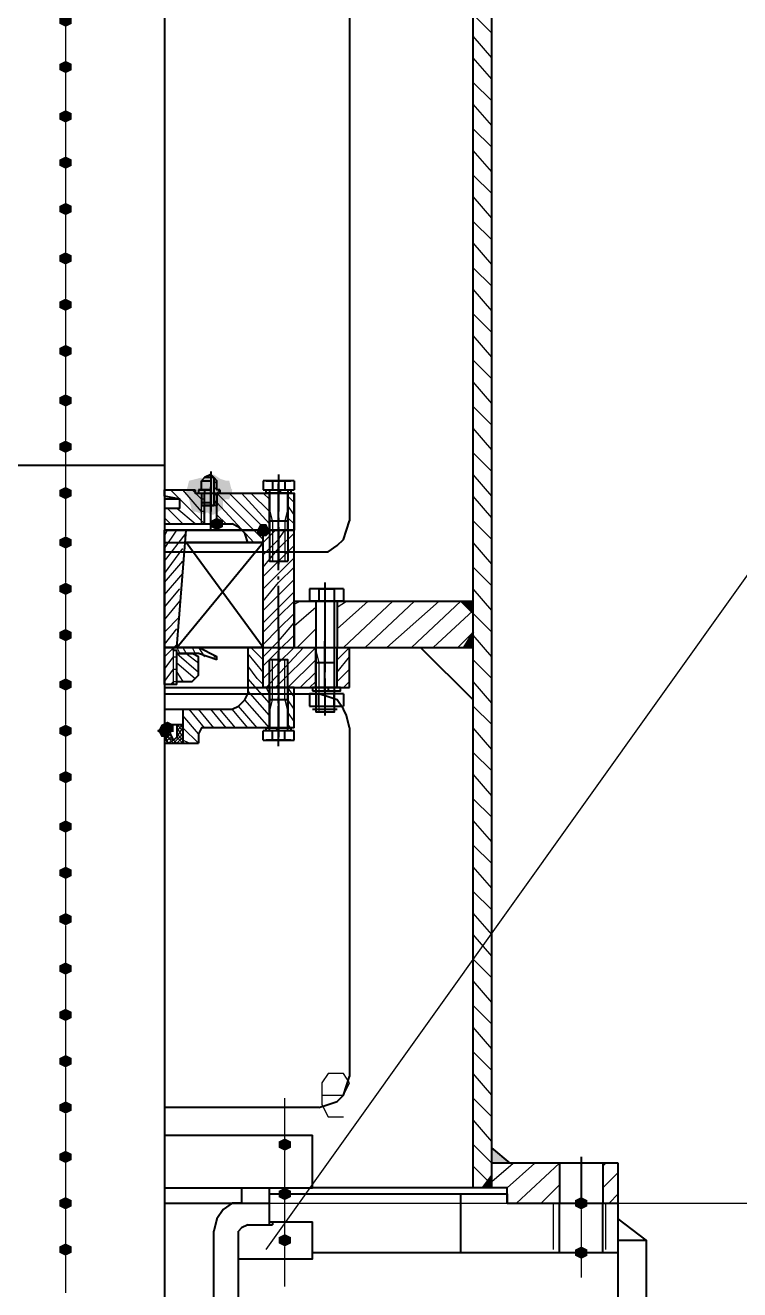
# Model space of a CAD drawing. Header units: millimetres. Extents: x 0 to 822, y 14 to 1153.
# Drawn here: x 251.8 to 293.5, y 890.6 to 964.3 of the extents above; entities that cross this region are included whole.
import ezdxf

# ---------------------------------------------------------------- set-up
doc = ezdxf.new("R2010")
doc.units = ezdxf.units.MM
doc.layers.add('1', color=7, linetype='Continuous')

msp = doc.modelspace()

# ---------------------------------------------------------------- hatches: boundary and pattern name
h = msp.add_hatch(color=0)
h.dxf.hatch_style = 2
h.paths.add_polyline_path([(254.16, 964.221732), (253.8, 964.401732), (253.8, 964.761732), (254.16, 964.941732), (254.52, 964.761732), (254.52, 964.401732)])
h = msp.add_hatch(color=0)
h.dxf.hatch_style = 2
h.paths.add_polyline_path([(254.16, 961.521732), (253.8, 961.701732), (253.8, 962.061732), (254.16, 962.241732), (254.52, 962.061732), (254.52, 961.701732)])
h = msp.add_hatch(color=0)
h.dxf.hatch_style = 2
h.paths.add_polyline_path([(254.16, 958.641732), (253.8, 958.821732), (253.8, 959.181732), (254.16, 959.361732), (254.52, 959.181732), (254.52, 958.821732)])
h = msp.add_hatch(color=0)
h.dxf.hatch_style = 2
h.paths.add_polyline_path([(254.16, 955.941732), (253.8, 956.121732), (253.8, 956.481732), (254.16, 956.661732), (254.52, 956.481732), (254.52, 956.121732)])
h = msp.add_hatch(color=0)
h.dxf.hatch_style = 2
h.paths.add_polyline_path([(254.16, 953.241732), (253.8, 953.421732), (253.8, 953.781732), (254.16, 953.961732), (254.52, 953.781732), (254.52, 953.421732)])
h = msp.add_hatch(color=0)
h.dxf.hatch_style = 2
h.paths.add_polyline_path([(254.16, 950.361732), (253.8, 950.541732), (253.8, 950.901732), (254.16, 951.081732), (254.52, 950.901732), (254.52, 950.541732)])
h = msp.add_hatch(color=0)
h.dxf.hatch_style = 2
h.paths.add_polyline_path([(254.16, 947.661732), (253.8, 947.841732), (253.8, 948.201732), (254.16, 948.381732), (254.52, 948.201732), (254.52, 947.841732)])
h = msp.add_hatch(color=0)
h.dxf.hatch_style = 2
h.paths.add_polyline_path([(254.16, 944.961732), (253.8, 945.141732), (253.8, 945.501732), (254.16, 945.681732), (254.52, 945.501732), (254.52, 945.141732)])
h = msp.add_hatch(color=0)
h.dxf.hatch_style = 2
h.paths.add_polyline_path([(254.16, 942.081732), (253.8, 942.261732), (253.8, 942.621732), (254.16, 942.801732), (254.52, 942.621732), (254.52, 942.261732)])
h = msp.add_hatch(color=0)
h.dxf.hatch_style = 2
h.paths.add_polyline_path([(254.16, 939.381732), (253.8, 939.561732), (253.8, 939.921732), (254.16, 940.101732), (254.52, 939.921732), (254.52, 939.561732)])
h = msp.add_hatch(color=0)
h.dxf.hatch_style = 2
h.paths.add_polyline_path([(262.26, 936.861732), (261.72, 936.681732), (261.18, 937.041732), (261.36, 937.761732), (262.08, 937.941732), (262.44, 937.401732)])
h = msp.add_hatch(color=0)
h.dxf.hatch_style = 2
h.paths.add_polyline_path([(261.36, 936.681732), (261.18, 937.221732), (261.72, 937.761732), (262.26, 937.581732), (262.44, 936.861732), (262.08, 936.501732)])
h = msp.add_hatch(color=0)
h.dxf.hatch_style = 2
h.paths.add_polyline_path([(262.62, 936.861732), (262.08, 937.221732), (262.08, 937.761732), (262.62, 938.121732), (262.8, 938.121732), (263.34, 937.761732), (263.34, 937.221732), (262.8, 936.861732)])
h = msp.add_hatch(color=0)
h.dxf.hatch_style = 2
h.paths.add_polyline_path([(263.7, 937.761732), (263.88, 937.041732), (263.34, 936.681732), (262.8, 936.861732), (262.62, 936.861732), (262.44, 937.401732), (262.98, 937.941732), (263.52, 937.761732)])
h = msp.add_hatch(color=0)
h.dxf.hatch_style = 2
h.paths.add_polyline_path([(262.8, 937.581732), (263.34, 937.761732), (263.88, 937.221732), (263.7, 936.681732), (263.52, 936.681732), (262.98, 936.501732), (262.44, 936.861732), (262.62, 937.581732)])
h = msp.add_hatch(color=0)
h.dxf.hatch_style = 2
h.paths.add_polyline_path([(254.16, 936.681732), (253.8, 936.861732), (253.8, 937.221732), (254.16, 937.401732), (254.52, 937.221732), (254.52, 936.861732)])
h = msp.add_hatch(color=0)
h.dxf.hatch_style = 2
h.paths.add_polyline_path([(261.54, 935.961732), (261.36, 936.681732), (261.9, 937.041732), (262.44, 936.861732), (262.62, 936.861732), (262.8, 936.321732), (262.26, 935.781732), (261.72, 935.961732)])
h = msp.add_hatch(color=0)
h.dxf.hatch_style = 2
h.paths.add_polyline_path([(262.62, 935.781732), (262.08, 936.141732), (262.08, 936.861732), (262.62, 937.041732), (262.8, 937.041732), (263.34, 936.861732), (263.34, 936.141732), (262.8, 935.781732)])
h = msp.add_hatch(color=0)
h.dxf.hatch_style = 2
h.paths.add_polyline_path([(262.98, 935.601732), (263.34, 935.421732), (263.34, 935.061732), (262.98, 934.881732), (262.62, 935.061732), (262.62, 935.421732)])
h = msp.add_hatch(color=0)
h.dxf.hatch_style = 2
h.paths.add_polyline_path([(266.04, 934.701732), (265.86, 934.521732), (265.5, 934.521732), (265.32, 934.701732), (265.32, 934.881732), (265.5, 935.241732), (265.86, 935.241732), (266.04, 934.881732)])
h = msp.add_hatch(color=0)
h.dxf.hatch_style = 2
h.paths.add_polyline_path([(254.16, 933.801732), (253.8, 933.981732), (253.8, 934.341732), (254.16, 934.521732), (254.52, 934.341732), (254.52, 933.981732)])
h = msp.add_hatch(color=0)
h.dxf.hatch_style = 2
h.paths.add_polyline_path([(254.16, 931.101732), (253.8, 931.281732), (253.8, 931.641732), (254.16, 931.821732), (254.52, 931.641732), (254.52, 931.281732)])
h = msp.add_hatch(color=0)
h.dxf.hatch_style = 2
h.paths.add_polyline_path([(277.2, 930.741732), (277.92, 930.741732)])
h = msp.add_hatch(color=0)
h.dxf.hatch_style = 2
h.paths.add_polyline_path([(277.2, 930.741732), (277.92, 930.741732), (277.92, 930.021732)])
h = msp.add_hatch(color=0)
h.dxf.hatch_style = 2
h.paths.add_polyline_path([(254.16, 928.401732), (253.8, 928.581732), (253.8, 928.941732), (254.16, 929.121732), (254.52, 928.941732), (254.52, 928.581732)])
h = msp.add_hatch(color=0)
h.dxf.hatch_style = 2
h.paths.add_polyline_path([(277.92, 928.941732), (277.38, 928.041732), (277.92, 928.041732)])
h = msp.add_hatch(color=0)
h.dxf.hatch_style = 2
h.paths.add_polyline_path([(277.38, 928.041732), (277.92, 928.041732)])
h = msp.add_hatch(color=0)
h.dxf.hatch_style = 2
h.paths.add_polyline_path([(254.16, 925.521732), (253.8, 925.701732), (253.8, 926.061732), (254.16, 926.241732), (254.52, 926.061732), (254.52, 925.701732)])
h = msp.add_hatch(color=0)
h.dxf.hatch_style = 2
h.paths.add_polyline_path([(260.1, 923.001732), (259.74, 923.181732), (259.74, 923.541732), (260.1, 923.721732), (260.46, 923.541732), (260.46, 923.181732)])
h = msp.add_hatch(color=0)
h.dxf.hatch_style = 2
h.paths.add_polyline_path([(254.16, 922.821732), (253.8, 923.001732), (253.8, 923.361732), (254.16, 923.541732), (254.52, 923.361732), (254.52, 923.001732)])
h = msp.add_hatch(color=0)
h.dxf.hatch_style = 2
h.paths.add_polyline_path([(259.56, 923.181732), (259.74, 923.541732), (260.1, 923.541732), (260.28, 923.181732), (260.1, 922.821732), (259.74, 922.821732)])
h = msp.add_hatch(color=0)
h.dxf.hatch_style = 2
h.paths.add_polyline_path([(254.16, 920.121732), (253.8, 920.301732), (253.8, 920.661732), (254.16, 920.841732), (254.52, 920.661732), (254.52, 920.301732)])
h = msp.add_hatch(color=0)
h.dxf.hatch_style = 2
h.paths.add_polyline_path([(254.16, 917.241732), (253.8, 917.421732), (253.8, 917.781732), (254.16, 917.961732), (254.52, 917.781732), (254.52, 917.421732)])
h = msp.add_hatch(color=0)
h.dxf.hatch_style = 2
h.paths.add_polyline_path([(254.16, 914.541732), (253.8, 914.721732), (253.8, 915.081732), (254.16, 915.261732), (254.52, 915.081732), (254.52, 914.721732)])
h = msp.add_hatch(color=0)
h.dxf.hatch_style = 2
h.paths.add_polyline_path([(254.16, 911.841732), (253.8, 912.021732), (253.8, 912.381732), (254.16, 912.561732), (254.52, 912.381732), (254.52, 912.021732)])
h = msp.add_hatch(color=0)
h.dxf.hatch_style = 2
h.paths.add_polyline_path([(254.16, 908.961732), (253.8, 909.141732), (253.8, 909.501732), (254.16, 909.681732), (254.52, 909.501732), (254.52, 909.141732)])
h = msp.add_hatch(color=0)
h.dxf.hatch_style = 2
h.paths.add_polyline_path([(254.16, 906.261732), (253.8, 906.441732), (253.8, 906.801732), (254.16, 906.981732), (254.52, 906.801732), (254.52, 906.441732)])
h = msp.add_hatch(color=0)
h.dxf.hatch_style = 2
h.paths.add_polyline_path([(254.16, 903.561732), (253.8, 903.741732), (253.8, 904.101732), (254.16, 904.281732), (254.52, 904.101732), (254.52, 903.741732)])
h = msp.add_hatch(color=0)
h.dxf.hatch_style = 2
h.paths.add_polyline_path([(254.16, 900.861732), (253.8, 901.041732), (253.8, 901.401732), (254.16, 901.581732), (254.52, 901.401732), (254.52, 901.041732)])
h = msp.add_hatch(color=0)
h.dxf.hatch_style = 2
h.paths.add_polyline_path([(266.94, 898.701732), (266.58, 898.881732), (266.58, 899.241732), (266.94, 899.421732), (267.3, 899.241732), (267.3, 898.881732)])
h = msp.add_hatch(color=0)
h.dxf.hatch_style = 2
h.paths.add_polyline_path([(254.16, 897.981732), (253.8, 898.161732), (253.8, 898.521732), (254.16, 898.701732), (254.52, 898.521732), (254.52, 898.161732)])
h = msp.add_hatch(color=0)
h.dxf.hatch_style = 2
h.paths.add_polyline_path([(279, 898.881732), (279, 897.981732), (280.08, 897.981732)])
h = msp.add_hatch(color=0)
h.dxf.hatch_style = 2
h.paths.add_polyline_path([(279, 897.981732), (280.08, 897.981732)])
h = msp.add_hatch(color=0)
h.dxf.hatch_style = 2
h.paths.add_polyline_path([(279, 897.261732), (278.46, 896.541732), (279, 896.541732)])
h = msp.add_hatch(color=0)
h.dxf.hatch_style = 2
h.paths.add_polyline_path([(266.94, 895.821732), (266.58, 896.001732), (266.58, 896.361732), (266.94, 896.541732), (267.3, 896.361732), (267.3, 896.001732)])
h = msp.add_hatch(color=0)
h.dxf.hatch_style = 2
h.paths.add_polyline_path([(278.46, 896.541732), (279, 896.541732)])
h = msp.add_hatch(color=0)
h.dxf.hatch_style = 2
h.paths.add_polyline_path([(254.16, 895.281732), (253.8, 895.461732), (253.8, 895.821732), (254.16, 896.001732), (254.52, 895.821732), (254.52, 895.461732)])
h = msp.add_hatch(color=0)
h.dxf.hatch_style = 2
h.paths.add_polyline_path([(284.22, 895.281732), (283.86, 895.461732), (283.86, 895.821732), (284.22, 896.001732), (284.58, 895.821732), (284.58, 895.461732)])
h = msp.add_hatch(color=0)
h.dxf.hatch_style = 2
h.paths.add_polyline_path([(284.22, 895.281732), (283.86, 895.461732), (283.86, 895.821732), (284.22, 896.001732), (284.58, 895.821732), (284.58, 895.461732)])
h = msp.add_hatch(color=0)
h.dxf.hatch_style = 2
h.paths.add_polyline_path([(266.94, 893.121732), (266.58, 893.301732), (266.58, 893.661732), (266.94, 893.841732), (267.3, 893.661732), (267.3, 893.301732)])
h = msp.add_hatch(color=0)
h.dxf.hatch_style = 2
h.paths.add_polyline_path([(254.16, 892.581732), (253.8, 892.761732), (253.8, 893.121732), (254.16, 893.301732), (254.52, 893.121732), (254.52, 892.761732)])
h = msp.add_hatch(color=0)
h.dxf.hatch_style = 2
h.paths.add_polyline_path([(284.22, 892.401732), (283.86, 892.581732), (283.86, 892.941732), (284.22, 893.121732), (284.58, 892.941732), (284.58, 892.581732)])
h = msp.add_hatch(color=0)
h.dxf.hatch_style = 2
h.paths.add_polyline_path([(284.22, 892.401732), (283.86, 892.581732), (283.86, 892.941732), (284.22, 893.121732), (284.58, 892.941732), (284.58, 892.581732)])

# ---------------------------------------------------------------- linework, layer by layer
at = {"layer": '1', "color": 0, "lineweight": 40}
for points in [[(279, 896.541732), (279, 1032.621732)], [(277.92, 896.541732), (277.92, 1031.361732)], [(270.72, 976.101732), (270.72, 935.421732)], [(248.4, 971.961732), (259.92, 971.961732), (259.92, 938.661732)], [(248.4, 971.961732), (248.4, 938.661732), (259.92, 938.661732)], [(259.92, 938.661732), (259.92, 895.641732)], [(262.8, 937.941732), (262.98, 937.761732), (262.8, 937.941732), (262.62, 938.121732), (262.26, 937.941732), (262.08, 937.761732)], [(262.8, 937.941732), (262.26, 937.941732), (262.08, 937.761732)], [(262.08, 937.761732), (262.62, 937.761732)], [(262.08, 937.221732), (262.08, 937.761732)], [(262.62, 938.301732), (262.62, 935.961732)], [(262.62, 937.761732), (262.62, 937.581732)], [(262.62, 937.761732), (262.62, 936.321732)], [(262.8, 937.941732), (262.8, 936.321732)], [(263.16, 937.221732), (262.98, 937.221732), (262.98, 937.761732)], [(266.22, 937.761732), (265.86, 937.761732), (265.68, 937.761732)], [(265.68, 937.761732), (265.68, 937.221732)], [(265.86, 937.761732), (267.3, 937.761732)], [(266.94, 937.761732), (266.58, 937.761732), (266.22, 937.761732), (266.22, 937.221732)], [(266.58, 938.121732), (266.58, 935.961732)], [(266.94, 937.761732), (266.94, 937.221732)], [(267.48, 937.761732), (267.3, 937.761732), (266.94, 937.761732)], [(267.48, 937.761732), (267.48, 937.221732)], [(259.92, 936.861732), (259.92, 937.221732)], [(259.92, 937.221732), (261.72, 937.221732)], [(260.82, 936.141732), (260.82, 936.681732), (259.92, 936.861732), (259.92, 936.861732)], [(261.72, 937.221732), (261.72, 937.041732), (267.48, 937.041732)], [(262.26, 937.221732), (262.08, 937.221732), (261.9, 937.221732)], [(261.9, 937.221732), (261.9, 937.041732)], [(261.9, 937.221732), (262.62, 937.221732)], [(261.9, 937.041732), (262.08, 937.041732), (262.26, 937.041732), (262.62, 937.041732)], [(261.9, 937.041732), (262.62, 937.041732)], [(262.08, 937.041732), (262.08, 936.501732)], [(262.08, 937.041732), (262.08, 936.321732)], [(262.62, 937.221732), (262.26, 937.221732)], [(262.26, 937.221732), (262.26, 937.041732)], [(262.26, 935.241732), (262.26, 937.041732)], [(262.62, 937.581732), (262.62, 937.581732)], [(262.62, 937.581732), (262.62, 937.581732)], [(262.62, 937.581732), (262.62, 937.401732)], [(262.62, 937.221732), (262.62, 937.401732)], [(262.62, 937.401732), (262.62, 937.401732)], [(262.62, 937.401732), (262.62, 937.401732)], [(262.62, 934.881732), (262.62, 937.221732)], [(262.62, 937.221732), (262.62, 937.221732)], [(262.62, 937.221732), (262.62, 937.221732)], [(262.62, 937.221732), (262.62, 937.041732)], [(262.62, 936.861732), (262.62, 937.041732)], [(262.62, 937.041732), (262.62, 937.041732)], [(262.62, 937.041732), (262.62, 937.041732)], [(262.62, 936.861732), (262.62, 936.861732)], [(262.62, 936.861732), (262.62, 936.861732)], [(262.62, 936.861732), (262.62, 936.861732)], [(262.98, 935.241732), (262.98, 937.041732)], [(262.98, 937.041732), (262.98, 936.501732)], [(262.98, 937.041732), (262.98, 936.321732)], [(262.98, 937.041732), (263.16, 937.041732)], [(263.16, 937.221732), (263.16, 937.041732)], [(265.68, 937.221732), (267.48, 937.221732)], [(265.86, 937.221732), (267.3, 937.221732), (267.3, 937.041732)], [(265.86, 937.041732), (265.86, 937.221732)], [(267.3, 937.041732), (265.86, 937.041732)], [(266.04, 937.221732), (267.12, 937.221732), (267.12, 933.081732)], [(266.04, 937.221732), (266.04, 933.081732), (267.12, 933.081732)], [(266.04, 934.881732), (266.04, 937.041732)], [(266.58, 936.681732), (266.58, 937.581732)], [(266.58, 934.521732), (266.58, 937.401732)], [(266.58, 937.041732), (266.58, 937.221732)], [(266.58, 937.041732), (266.76, 937.221732)], [(267.12, 934.881732), (267.12, 937.041732)], [(267.48, 934.881732), (267.48, 937.041732), (267.48, 934.881732)], [(260.82, 936.681732), (259.92, 936.681732)], [(259.92, 936.141732), (259.92, 935.241732)], [(260.82, 936.141732), (259.92, 936.141732)], [(260.82, 936.141732), (259.92, 936.141732), (259.92, 936.141732)], [(262.08, 936.501732), (262.62, 936.501732)], [(262.08, 936.321732), (262.62, 936.321732)], [(262.8, 936.321732), (262.8, 936.321732), (262.26, 936.321732), (262.26, 936.321732)], [(262.62, 936.501732), (262.62, 936.681732)], [(262.62, 936.681732), (262.62, 936.681732)], [(262.62, 936.681732), (262.62, 936.681732)], [(262.62, 936.501732), (262.62, 936.501732)], [(262.62, 936.501732), (262.62, 936.501732)], [(262.62, 936.501732), (262.62, 936.321732)], [(262.62, 936.321732), (262.62, 936.321732)], [(262.62, 936.321732), (262.8, 936.321732)], [(262.98, 936.501732), (262.98, 936.321732), (262.8, 936.321732)], [(266.04, 935.421732), (267.12, 935.421732)], [(266.58, 935.601732), (266.58, 935.421732)], [(268.92, 933.621732), (269.46, 933.621732), (270, 933.981732), (270.36, 934.341732), (270.54, 934.881732), (270.72, 935.421732)], [(259.92, 935.241732), (263.88, 935.241732)], [(259.92, 925.881732), (259.92, 934.881732)], [(261.18, 934.881732), (259.92, 934.881732)], [(267.48, 934.881732), (259.92, 934.881732), (265.68, 934.881732)], [(260.64, 928.041732), (261.18, 934.881732)], [(264.78, 934.161732), (264.6, 934.701732), (264.24, 935.061732), (263.88, 935.241732)], [(265.68, 934.161732), (265.68, 934.881732)], [(267.48, 934.881732), (265.68, 934.881732)], [(265.68, 934.881732), (267.48, 934.881732)], [(265.68, 925.701732), (265.68, 934.881732)], [(266.58, 932.541732), (266.58, 935.061732)], [(266.58, 935.061732), (266.58, 932.901732)], [(267.48, 928.041732), (267.48, 934.881732)], [(259.92, 934.161732), (265.68, 934.161732)], [(260.64, 928.041732), (265.68, 934.161732)], [(265.68, 928.041732), (261.18, 934.161732)], [(265.68, 934.161732), (261.18, 934.161732)], [(265.68, 928.041732), (265.68, 934.161732)], [(259.92, 933.621732), (268.92, 933.621732)], [(266.58, 932.001732), (266.58, 932.181732)], [(269.28, 931.821732), (269.28, 930.201732)], [(266.58, 929.121732), (266.58, 931.641732)], [(268.92, 931.461732), (268.38, 931.461732)], [(268.38, 931.461732), (268.38, 930.741732)], [(270, 931.461732), (268.56, 931.461732)], [(268.92, 931.461732), (269.82, 931.461732), (269.82, 930.741732)], [(268.92, 931.461732), (268.92, 930.741732)], [(269.28, 931.101732), (269.28, 927.681732)], [(270.36, 931.461732), (269.82, 931.461732)], [(270.36, 931.461732), (270.36, 930.741732)], [(267.48, 930.741732), (277.92, 930.741732)], [(267.48, 930.741732), (267.48, 928.041732)], [(270.36, 930.741732), (268.38, 930.741732)], [(269.82, 930.741732), (268.74, 930.741732), (268.74, 924.261732)], [(269.82, 930.741732), (269.82, 924.261732), (268.74, 924.261732)], [(268.74, 930.741732), (268.74, 928.041732)], [(270, 930.741732), (270, 928.041732)], [(277.92, 930.021732), (277.2, 930.741732)], [(269.28, 929.841732), (269.28, 929.661732)], [(266.58, 929.121732), (266.58, 925.701732)], [(269.28, 929.301732), (269.28, 926.601732)], [(277.92, 928.941732), (277.38, 928.041732)], [(259.92, 928.041732), (277.92, 928.041732)], [(265.68, 925.701732), (265.68, 928.041732), (259.92, 928.041732)], [(261.72, 928.041732), (260.46, 928.041732)], [(260.46, 928.041732), (265.68, 928.041732)], [(260.46, 927.861732), (260.46, 928.041732)], [(262.98, 927.321732), (262.98, 927.501732), (261.9, 928.041732)], [(264.78, 928.041732), (264.78, 925.341732)], [(267.48, 928.041732), (270.72, 928.041732)], [(268.74, 925.701732), (268.74, 928.041732)], [(269.28, 925.521732), (269.28, 928.401732)], [(270, 925.701732), (270, 928.041732)], [(270.72, 925.701732), (270.72, 928.041732)], [(277.92, 924.981732), (274.86, 928.041732)], [(260.64, 927.861732), (260.46, 927.861732)], [(260.64, 925.881732), (260.64, 927.861732)], [(261.9, 927.681732), (260.64, 927.681732)], [(260.64, 927.681732), (261.72, 927.681732)], [(261.54, 926.061732), (261.9, 926.421732), (261.9, 927.501732), (261.54, 927.681732)], [(262.98, 927.321732), (261.9, 927.681732)], [(267.12, 923.181732), (266.04, 923.181732), (266.04, 927.321732)], [(267.12, 923.181732), (267.12, 927.321732), (266.04, 927.321732)], [(266.58, 925.341732), (266.58, 927.681732)], [(269.82, 927.141732), (268.74, 927.141732)], [(260.64, 925.881732), (259.92, 925.881732)], [(260.64, 926.061732), (261.54, 926.061732)], [(266.58, 926.061732), (266.58, 923.181732)], [(269.28, 926.241732), (269.28, 926.061732)], [(269.28, 926.061732), (269.28, 925.161732)], [(259.92, 925.701732), (270.72, 925.701732)], [(259.92, 925.341732), (268.92, 925.341732)], [(259.92, 924.441732), (263.88, 924.441732), (264.24, 924.621732), (264.6, 924.981732), (264.78, 925.341732)], [(267.48, 923.361732), (267.48, 925.701732), (265.68, 925.701732)], [(266.04, 925.701732), (266.04, 923.361732)], [(266.58, 924.801732), (266.58, 925.161732)], [(267.12, 925.701732), (267.12, 923.361732)], [(268.92, 925.341732), (268.38, 925.341732)], [(268.38, 925.341732), (268.38, 924.621732)], [(270.18, 925.701732), (268.56, 925.701732)], [(268.56, 925.521732), (270.18, 925.521732), (270.18, 925.701732)], [(268.56, 925.701732), (268.56, 925.521732)], [(268.56, 925.521732), (270, 925.521732)], [(268.92, 924.621732), (268.92, 925.341732)], [(269.82, 925.341732), (268.92, 925.341732)], [(270.72, 923.361732), (270.54, 924.081732), (270.36, 924.441732), (270, 924.981732), (269.46, 925.161732), (268.92, 925.341732)], [(269.28, 925.701732), (269.28, 924.081732)], [(269.28, 925.701732), (269.28, 925.701732), (269.28, 925.521732)], [(269.28, 925.521732), (269.28, 924.261732)], [(269.46, 925.701732), (269.46, 925.521732)], [(270.36, 925.341732), (269.82, 925.341732)], [(269.82, 924.621732), (269.82, 925.341732)], [(270.36, 925.341732), (270.36, 924.621732)], [(261, 924.441732), (261, 922.461732)], [(267.12, 924.981732), (266.04, 924.981732)], [(266.58, 922.281732), (266.58, 924.621732)], [(268.38, 924.621732), (268.92, 924.621732)], [(268.56, 924.441732), (270, 924.441732)], [(268.92, 924.621732), (269.82, 924.621732)], [(269.82, 924.621732), (270.36, 924.621732)], [(266.58, 923.721732), (266.58, 922.821732)], [(260.1, 923.361732), (259.56, 923.181732), (259.92, 923.001732), (260.1, 922.461732)], [(259.92, 923.541732), (261, 923.541732)], [(260.1, 923.361732), (259.92, 923.361732)], [(260.28, 923.181732), (260.28, 923.181732), (260.1, 923.361732), (259.92, 923.181732), (259.92, 923.181732), (259.92, 923.001732), (260.1, 922.821732), (260.28, 923.001732), (260.28, 923.181732)], [(259.92, 923.181732), (260.46, 923.181732)], [(260.28, 923.181732), (260.1, 923.181732), (259.92, 923.181732), (259.92, 923.001732), (260.1, 923.001732), (260.28, 923.181732)], [(260.1, 923.361732), (260.1, 922.821732)], [(260.46, 922.641732), (260.28, 923.001732)], [(260.64, 923.541732), (260.64, 922.821732)], [(261, 923.541732), (261, 922.461732)], [(262.44, 923.361732), (262.08, 923.361732), (261.9, 923.001732), (261.9, 922.461732)], [(267.48, 923.361732), (262.44, 923.361732)], [(267.48, 923.181732), (265.68, 923.181732)], [(265.68, 922.641732), (265.68, 923.181732)], [(265.86, 923.361732), (267.3, 923.361732)], [(267.3, 923.181732), (265.86, 923.181732), (265.86, 923.361732)], [(266.22, 922.641732), (266.58, 922.641732), (266.94, 922.641732), (266.94, 923.181732)], [(266.22, 922.641732), (266.22, 923.181732)], [(266.58, 923.361732), (266.4, 923.181732)], [(266.58, 923.361732), (266.58, 923.181732)], [(267.3, 923.361732), (267.3, 923.181732)], [(267.48, 922.641732), (267.48, 923.181732)], [(270.72, 923.361732), (270.72, 903.021732)], [(259.92, 922.461732), (260.1, 922.461732)], [(259.92, 922.461732), (261, 922.461732)], [(259.92, 922.461732), (261.9, 922.461732)], [(260.1, 922.461732), (260.1, 922.461732)], [(260.46, 922.641732), (260.46, 922.641732), (260.64, 922.821732)], [(265.68, 922.641732), (265.86, 922.641732), (266.22, 922.641732)], [(267.3, 922.641732), (265.86, 922.641732)], [(266.94, 922.641732), (267.3, 922.641732), (267.48, 922.641732)], [(268.92, 901.221732), (269.46, 901.401732), (270, 901.581732), (270.36, 901.941732), (270.54, 902.481732), (270.72, 903.021732)], [(268.92, 901.221732), (259.92, 901.221732)], [(259.92, 901.221732), (259.92, 876.741732)], [(259.92, 899.601732), (268.56, 899.601732)], [(268.56, 896.541732), (268.56, 899.601732)], [(280.08, 897.981732), (279, 898.881732)], [(286.38, 897.981732), (279, 897.981732)], [(282.96, 897.981732), (282.96, 895.641732)], [(284.22, 898.341732), (284.22, 895.461732)], [(285.48, 897.981732), (285.48, 895.641732)], [(286.38, 895.641732), (286.38, 897.981732)], [(279, 897.261732), (278.46, 896.541732)], [(259.92, 896.541732), (268.56, 896.541732)], [(264.42, 896.541732), (264.42, 895.641732)], [(266.04, 894.381732), (266.04, 896.541732)], [(279.9, 896.541732), (268.56, 896.541732)], [(279.9, 895.641732), (279.9, 896.541732)], [(259.92, 895.641732), (266.04, 895.641732)], [(264.42, 895.641732), (263.88, 895.641732), (263.34, 895.281732), (262.98, 894.741732), (262.8, 894.021732)], [(266.04, 896.181732), (279.9, 896.181732)], [(266.04, 894.381732), (266.04, 895.641732)], [(277.2, 892.761732), (277.2, 896.181732)], [(279.9, 896.181732), (279.9, 895.641732)], [(279.9, 895.641732), (286.38, 895.641732)], [(282.96, 892.761732), (282.96, 895.641732)], [(285.48, 892.761732), (285.48, 895.641732)], [(286.38, 887.721732), (286.38, 895.641732)], [(264.24, 892.401732), (268.56, 892.401732), (268.56, 894.561732)], [(264.78, 894.381732), (264.42, 894.201732), (264.24, 894.021732)], [(264.78, 894.381732), (266.04, 894.381732)], [(266.04, 894.561732), (268.56, 894.561732)], [(266.04, 894.381732), (266.22, 894.381732)], [(266.22, 894.561732), (266.22, 894.381732)], [(286.38, 893.481732), (288, 893.481732), (286.38, 894.741732)], [(262.8, 889.161732), (262.8, 894.021732)], [(264.24, 889.881732), (264.24, 894.021732)], [(288, 893.481732), (288, 885.021732)], [(268.56, 892.761732), (286.38, 892.761732)]]:
    msp.add_lwpolyline(points, dxfattribs=at)
at = {"layer": '1', "color": 0, "lineweight": 25}
for points in [[(279, 963.861732), (277.92, 964.941732)], [(254.16, 964.221732), (254.16, 962.061732)], [(265.86, 892.941732), (316.62, 964.041732)], [(279, 962.421732), (277.92, 963.681732)], [(279, 961.161732), (277.92, 962.421732)], [(254.16, 961.521732), (254.16, 959.361732)], [(279, 959.901732), (277.92, 960.981732)], [(279, 958.461732), (277.92, 959.721732)], [(254.16, 958.821732), (254.16, 956.481732)], [(279, 957.201732), (277.92, 958.281732)], [(279, 955.761732), (277.92, 957.021732)], [(254.16, 955.941732), (254.16, 953.781732)], [(279, 954.501732), (277.92, 955.581732)], [(279, 953.061732), (277.92, 954.321732)], [(254.16, 953.241732), (254.16, 951.081732)], [(279, 951.801732), (277.92, 952.881732)], [(279, 950.361732), (277.92, 951.621732)], [(254.16, 950.541732), (254.16, 948.381732)], [(279, 949.101732), (277.92, 950.181732)], [(279, 947.661732), (277.92, 948.921732)], [(254.16, 947.661732), (254.16, 945.501732)], [(279, 946.401732), (277.92, 947.481732)], [(279, 944.961732), (277.92, 946.221732)], [(254.16, 944.961732), (254.16, 942.801732)], [(279, 943.701732), (277.92, 944.781732)], [(279, 942.261732), (277.92, 943.521732)], [(254.16, 942.261732), (254.16, 940.101732)], [(279, 941.001732), (277.92, 942.081732)], [(279, 939.561732), (277.92, 940.821732)], [(254.16, 939.381732), (254.16, 937.221732)], [(279, 938.301732), (277.92, 939.381732)], [(262.8, 937.581732), (262.98, 937.761732)], [(279, 936.861732), (277.92, 938.121732)], [(259.92, 936.861732), (259.92, 936.861732)], [(262.26, 935.241732), (262.08, 935.421732), (260.82, 936.681732), (260.28, 937.221732)], [(262.26, 935.961732), (262.08, 935.961732), (261, 937.221732)], [(262.26, 936.681732), (262.08, 936.681732), (261.54, 937.221732)], [(262.08, 935.241732), (262.08, 937.041732)], [(262.8, 937.221732), (262.98, 937.401732)], [(262.8, 936.861732), (262.98, 937.041732)], [(262.98, 937.041732), (263.16, 937.221732)], [(265.68, 934.341732), (262.98, 937.041732)], [(262.98, 935.241732), (262.98, 937.041732)], [(262.98, 937.041732), (262.98, 937.041732)], [(265.86, 934.881732), (263.7, 937.041732)], [(266.04, 935.241732), (264.42, 937.041732)], [(266.04, 935.961732), (264.96, 937.041732)], [(266.04, 936.681732), (265.68, 937.041732)], [(267.48, 936.501732), (267.12, 936.861732)], [(279, 935.601732), (277.92, 936.861732)], [(254.16, 936.681732), (254.16, 934.521732)], [(261, 935.241732), (260.1, 936.141732)], [(261.72, 935.241732), (260.64, 936.141732)], [(262.62, 936.321732), (262.8, 936.321732), (262.98, 936.681732), (262.98, 936.681732)], [(265.14, 934.161732), (262.98, 936.501732), (262.98, 936.501732)], [(266.22, 935.421732), (266.04, 936.141732)], [(267.12, 936.141732), (266.94, 935.421732)], [(267.48, 935.781732), (267.12, 936.321732)], [(260.28, 935.241732), (259.92, 935.601732)], [(263.52, 935.241732), (262.98, 935.781732), (262.98, 935.781732)], [(266.22, 935.421732), (266.22, 933.081732)], [(266.94, 935.421732), (266.94, 933.081732)], [(267.48, 935.241732), (267.12, 935.601732)], [(279, 934.341732), (277.92, 935.421732)], [(259.92, 933.801732), (260.64, 934.881732)], [(259.92, 934.521732), (260.1, 934.881732)], [(259.92, 933.081732), (261.18, 934.701732)], [(265.68, 933.441732), (266.58, 934.341732), (266.94, 934.881732)], [(265.68, 934.161732), (266.4, 934.881732)], [(265.68, 932.721732), (266.58, 933.801732), (267.48, 934.701732)], [(267.3, 934.881732), (267.12, 934.881732)], [(254.16, 933.981732), (254.16, 931.821732)], [(265.68, 932.181732), (266.58, 933.081732), (267.48, 933.981732)], [(279, 932.901732), (277.92, 934.161732)], [(259.92, 932.361732), (261, 933.801732)], [(265.68, 931.461732), (266.58, 932.361732), (267.48, 933.261732)], [(259.92, 931.821732), (261, 933.081732)], [(265.68, 930.741732), (266.58, 931.821732), (267.48, 932.721732)], [(279, 931.641732), (277.92, 932.721732)], [(259.92, 931.101732), (261, 932.361732)], [(265.68, 930.201732), (267.48, 932.001732)], [(254.16, 931.281732), (254.16, 928.941732)], [(259.92, 930.381732), (260.82, 931.461732)], [(265.68, 929.481732), (267.48, 931.281732)], [(279, 930.201732), (277.92, 931.461732)], [(259.92, 929.661732), (260.82, 930.741732)], [(265.68, 928.941732), (266.58, 929.841732), (267.48, 930.741732)], [(267.48, 930.561732), (267.84, 930.741732)], [(267.48, 929.301732), (268.74, 930.381732)], [(270, 930.381732), (270.54, 930.741732)], [(270, 929.121732), (271.8, 930.741732)], [(270.36, 928.041732), (273.24, 930.741732)], [(271.62, 928.041732), (274.5, 930.741732)], [(272.88, 928.041732), (275.94, 930.741732)], [(274.32, 928.041732), (277.2, 930.741732)], [(259.92, 928.941732), (260.82, 929.841732)], [(265.68, 928.221732), (266.58, 929.121732), (267.48, 930.021732)], [(275.58, 928.041732), (277.92, 930.201732)], [(279, 928.941732), (277.92, 930.021732)], [(259.92, 928.221732), (260.64, 929.121732)], [(265.68, 927.501732), (266.58, 928.401732), (267.48, 929.481732)], [(265.68, 926.961732), (266.58, 927.861732), (267.48, 928.761732)], [(267.66, 928.041732), (268.74, 929.121732)], [(277.02, 928.041732), (277.92, 928.941732)], [(279, 927.501732), (277.92, 928.761732)], [(254.16, 928.401732), (254.16, 926.241732)], [(259.92, 927.501732), (260.64, 928.221732)], [(260.64, 928.041732), (260.82, 927.681732)], [(261, 928.041732), (261.18, 927.681732)], [(261.54, 928.041732), (261.72, 927.681732)], [(261.9, 928.041732), (262.26, 927.501732)], [(265.68, 927.321732), (264.96, 928.041732)], [(265.68, 927.861732), (265.68, 928.041732)], [(265.68, 926.241732), (266.58, 927.141732), (267.48, 928.041732)], [(265.86, 925.701732), (268.02, 928.041732)], [(266.4, 925.701732), (268.74, 928.041732)], [(270, 928.041732), (270, 928.041732)], [(270, 927.321732), (270.72, 928.041732)], [(259.92, 926.781732), (260.46, 927.501732), (260.64, 927.501732)], [(260.46, 925.881732), (260.46, 927.861732)], [(260.64, 927.681732), (261.9, 926.601732)], [(261.18, 927.681732), (261.9, 927.141732)], [(262.8, 927.501732), (262.98, 927.501732)], [(265.68, 926.601732), (264.78, 927.681732)], [(266.22, 924.981732), (266.22, 927.321732)], [(266.94, 924.981732), (266.94, 927.321732)], [(267.12, 925.701732), (268.74, 927.321732)], [(268.74, 927.861732), (268.92, 927.141732)], [(269.82, 927.141732), (269.82, 927.861732)], [(270, 926.601732), (270.72, 927.501732)], [(279, 926.241732), (277.92, 927.321732)], [(259.92, 926.061732), (260.46, 926.781732), (260.64, 926.781732)], [(260.64, 927.141732), (261.72, 926.241732)], [(260.64, 926.601732), (261, 926.061732)], [(265.32, 926.241732), (264.78, 926.961732)], [(267.84, 925.701732), (268.74, 926.601732)], [(268.92, 927.141732), (268.92, 924.261732)], [(269.82, 927.141732), (269.82, 924.261732)], [(270, 926.061732), (270.72, 926.781732)], [(260.28, 925.881732), (260.46, 926.061732), (260.64, 926.061732)], [(266.04, 924.801732), (264.78, 926.241732)], [(265.68, 925.881732), (265.32, 926.241732)], [(268.38, 925.701732), (268.74, 926.061732)], [(270.36, 925.701732), (270.72, 926.061732)], [(279, 924.801732), (277.92, 926.061732)], [(254.16, 925.701732), (254.16, 923.541732)], [(266.04, 924.081732), (264.78, 925.521732)], [(266.04, 925.341732), (265.86, 925.701732)], [(267.48, 925.161732), (267.12, 925.701732)], [(262.26, 923.361732), (261.36, 924.441732)], [(262.8, 923.361732), (261.9, 924.441732)], [(263.52, 923.361732), (262.62, 924.441732)], [(264.06, 923.361732), (263.16, 924.441732)], [(264.78, 923.361732), (263.88, 924.441732)], [(265.32, 923.361732), (264.24, 924.621732)], [(266.04, 923.361732), (264.6, 924.981732)], [(266.04, 924.261732), (266.22, 924.981732)], [(266.94, 924.981732), (267.12, 924.261732)], [(267.48, 924.441732), (267.12, 924.981732)], [(279, 923.541732), (277.92, 924.621732)], [(261.9, 923.001732), (261, 924.081732)], [(267.48, 923.721732), (267.12, 924.261732)], [(254.16, 923.001732), (254.16, 920.661732)], [(259.74, 923.001732), (259.92, 923.361732)], [(259.74, 923.181732), (259.92, 923.001732)], [(259.92, 923.001732), (259.92, 923.001732)], [(259.92, 923.001732), (260.46, 922.461732)], [(260.46, 922.461732), (261, 923.001732)], [(260.64, 923.181732), (261, 923.541732)], [(260.64, 923.361732), (260.64, 923.541732)], [(260.64, 923.541732), (261, 923.181732)], [(260.64, 922.821732), (261, 923.361732)], [(260.64, 923.361732), (261, 922.821732)], [(260.64, 923.001732), (261, 922.641732)], [(260.82, 923.541732), (261, 923.361732)], [(261.9, 922.461732), (261, 923.361732)], [(267.3, 923.361732), (267.12, 923.541732)], [(279, 922.101732), (277.92, 923.361732)], [(259.92, 922.821732), (260.1, 922.821732)], [(260.1, 922.641732), (260.28, 922.821732)], [(260.1, 922.821732), (260.46, 922.641732), (260.64, 922.461732)], [(260.1, 922.461732), (260.46, 922.641732)], [(260.1, 922.461732), (260.1, 922.461732)], [(260.64, 922.461732), (261, 922.821732)], [(260.64, 922.821732), (261, 922.461732)], [(260.82, 922.461732), (261, 922.461732)], [(261.36, 922.461732), (261, 922.641732)], [(279, 920.841732), (277.92, 921.921732)], [(279, 919.401732), (277.92, 920.661732)], [(254.16, 920.121732), (254.16, 917.961732)], [(279, 918.141732), (277.92, 919.221732)], [(279, 916.701732), (277.92, 917.961732)], [(254.16, 917.421732), (254.16, 915.261732)], [(279, 915.441732), (277.92, 916.521732)], [(279, 914.001732), (277.92, 915.261732)], [(254.16, 914.721732), (254.16, 912.381732)], [(279, 912.741732), (277.92, 913.821732)], [(279, 911.301732), (277.92, 912.561732)], [(254.16, 911.841732), (254.16, 909.681732)], [(279, 910.041732), (277.92, 911.301732)], [(279, 908.781732), (277.92, 909.861732)], [(254.16, 909.141732), (254.16, 906.981732)], [(279, 907.341732), (277.92, 908.601732)], [(279, 906.081732), (277.92, 907.161732)], [(254.16, 906.441732), (254.16, 904.101732)], [(279, 904.641732), (277.92, 905.901732)], [(279, 903.381732), (277.92, 904.461732)], [(254.16, 903.561732), (254.16, 901.401732)], [(269.1, 901.941732), (270.36, 901.941732), (270.72, 902.661732), (270.36, 903.201732), (269.46, 903.201732), (269.1, 902.661732), (269.1, 901.401732), (269.46, 900.681732), (270.36, 900.681732)], [(279, 901.941732), (277.92, 903.201732)], [(266.94, 899.241732), (266.94, 901.761732)], [(279, 900.681732), (277.92, 901.761732)], [(254.16, 900.861732), (254.16, 898.701732)], [(279, 899.241732), (277.92, 900.501732)], [(266.94, 896.541732), (266.94, 898.701732)], [(279, 897.981732), (277.92, 899.061732)], [(254.16, 898.161732), (254.16, 895.821732)], [(278.82, 896.901732), (277.92, 897.801732)], [(279, 896.901732), (280.26, 897.981732)], [(279.9, 896.541732), (281.52, 897.981732)], [(280.44, 895.641732), (282.96, 897.981732)], [(285.48, 897.801732), (285.66, 897.981732)], [(284.22, 897.081732), (284.22, 895.821732)], [(284.22, 897.081732), (284.22, 895.821732)], [(285.48, 896.541732), (286.38, 897.441732)], [(281.88, 895.641732), (282.96, 896.721732)], [(266.04, 895.641732), (425.52, 895.641732)], [(266.94, 893.841732), (266.94, 896.001732)], [(282.6, 892.941732), (282.6, 895.641732)], [(285.66, 892.941732), (285.66, 895.641732)], [(285.84, 895.641732), (286.38, 896.181732)], [(286.38, 895.641732), (425.34, 895.641732)], [(254.16, 895.281732), (254.16, 893.121732)], [(284.22, 895.281732), (284.22, 893.121732)], [(284.22, 895.281732), (284.22, 893.121732)], [(266.94, 890.781732), (266.94, 893.121732)], [(254.16, 892.581732), (254.16, 890.421732)], [(284.22, 892.581732), (284.22, 891.321732)], [(284.22, 892.581732), (284.22, 891.321732)]]:
    msp.add_lwpolyline(points, dxfattribs=at)

doc.saveas('drawing.dxf')
